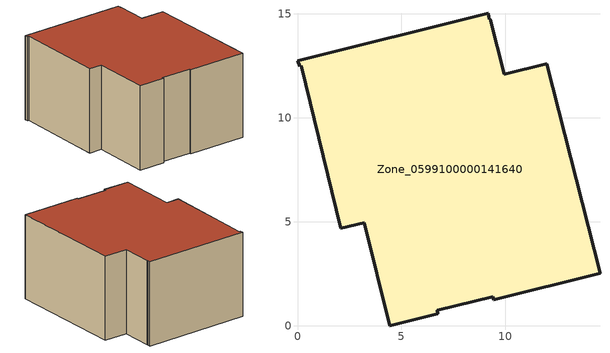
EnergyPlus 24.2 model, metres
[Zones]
Zone_0599100000141640
 floor ground (C_G): 9.27,14.75 9.94,12.09 12,12.6 14.55,2.52 9.44,1.25 9.4,1.39 6.71,0.74 6.75,0.58 4.43,0 3.22,4.96 2.09,4.68 0.18,12.51 0.11,12.49 0,12.75 9.18,15.04 9.22,14.74 z0
 wall outside (C_F): 0.18,12.51 2.09,4.68 3.22,4.96 4.43,0 6.75,0.58 6.71,0.74 9.4,1.39 9.44,1.25 14.55,2.52 12,12.6 9.94,12.09 9.27,14.75 9.22,14.74 9.18,15.04 0,12.75 0.11,12.49 0.18,12.51 z0:7.39
 roof outside (C_R): 9.94,12.09 9.27,14.75 9.22,14.74 9.18,15.04 0,12.75 0.11,12.49 0.18,12.51 2.09,4.68 3.22,4.96 4.43,0 6.75,0.58 6.71,0.74 9.4,1.39 9.44,1.25 14.55,2.52 12,12.6 z7.39
[BUILDING]
Pand.0599100000141640: North Axis=0; Terrain=City; Loads Convergence Tolerance Value=0.04; Temperature Convergence Tolerance Value=0.4; Solar Distribution=FullExterior; Maximum Number of Warmup Days=25; Minimum Number of Warmup Days=1
[Site:Location]
Rotterdam.The.Hague.AP_ZH_NLD Design_Conditions: Latitude=51.96; Longitude=4.45; Time Zone=1; Elevation=-4.5
[SITE:GROUNDTEMPERATURE:BUILDINGSURFACE]
18, 18, 18, 18, 18, 18, 18, 18, 18, 18, 18, 18
[MATERIAL] Thermal Absorptance=0.9; Solar Absorptance=0.7; Visible Absorptance=0.7
Name | Roughness | Thickness | Conductivity | Density | Specific Heat
G.D.1992-2005 | MediumSmooth | 0.15 | 0.06 | 540 | 1210
F.D.1992-2005 | Rough | 0.3 | 0.12 | 1920 | 840
R.D.1992-2005 | MediumRough | 0.2 | 0.08 | 1500 | 1000
[CONSTRUCTION]
C_G: G.D.1992-2005
C_F: F.D.1992-2005
C_R: R.D.1992-2005
[ZONE]
Zone_0599100000141640: Type=1; Multiplier=1; Ceiling Height=Autocalculate; Volume=Autocalculate; Floor Area=autocalculate; Part of Total Floor Area=Yes
[ZONEINFILTRATION:DESIGNFLOWRATE]
Infil_Zone_0599100000141640: Zone or ZoneList or Space or SpaceList=Zone_0599100000141640; Schedule=AlwaysOn; Design Flow Rate Calculation Method=Flow/Area; Flow Rate per Floor Area=0.0021; Constant Term Coefficient=1; Temperature Term Coefficient=0; Velocity Term Coefficient=0; Velocity Squared Term Coefficient=0
[HVACTEMPLATE:ZONE:IDEALLOADSAIRSYSTEM]
Zone_0599100000141640: Maximum Heating Supply Air Temperature=50; Minimum Cooling Supply Air Temperature=13; Maximum Heating Supply Air Humidity Ratio=0.0156; Minimum Cooling Supply Air Humidity Ratio=0.0077; Heating Limit=NoLimit; Cooling Limit=NoLimit; Dehumidification Control Type=ConstantSensibleHeatRatio; Cooling Sensible Heat Ratio=0.7; Dehumidification Setpoint=60; Humidification Control Type=None; Humidification Setpoint=30; Outdoor Air Method=None; Outdoor Air Flow Rate per Person=0.00944; Outdoor Air Flow Rate per Zone Floor Area=0; Outdoor Air Flow Rate per Zone=0; Demand Controlled Ventilation Type=None; Outdoor Air Economizer Type=NoEconomizer; Heat Recovery Type=None; Sensible Heat Recovery Effectiveness=0.7; Latent Heat Recovery Effectiveness=0.65
[ZONECONTROL:THERMOSTAT]
ThermostatControl_Zone_0599100000141640: Zone or ZoneList=Zone_0599100000141640; Control Type Schedule=DualSetpointControlType; Control 1=Thermostat_Zone_0599100000141640; Temperature Difference Between Cutout And Setpoint=0
[THERMOSTATSETPOINT:DUALSETPOINT]
Thermostat_Zone_0599100000141640: Heating Setpoint Temperature Schedule=HeatingSetpoint_Zone_0599100000141640; Cooling Setpoint Temperature Schedule=CoolingSetpoint_Zone_0599100000141640
[SCHEDULE:COMPACT]
HeatingSetpoint_Zone_0599100000141640: Through: 12/31, For: AllDays, Until: 24:00, 21
CoolingSetpoint_Zone_0599100000141640: Through: 12/31, For: AllDays, Until: 24:00, 24
DualSetpointControlType: Through: 12/31, For: AllDays, Until: 24:00, 4
AlwaysOn: Through: 12/31, For: AllDays, Until: 24:00, 1
